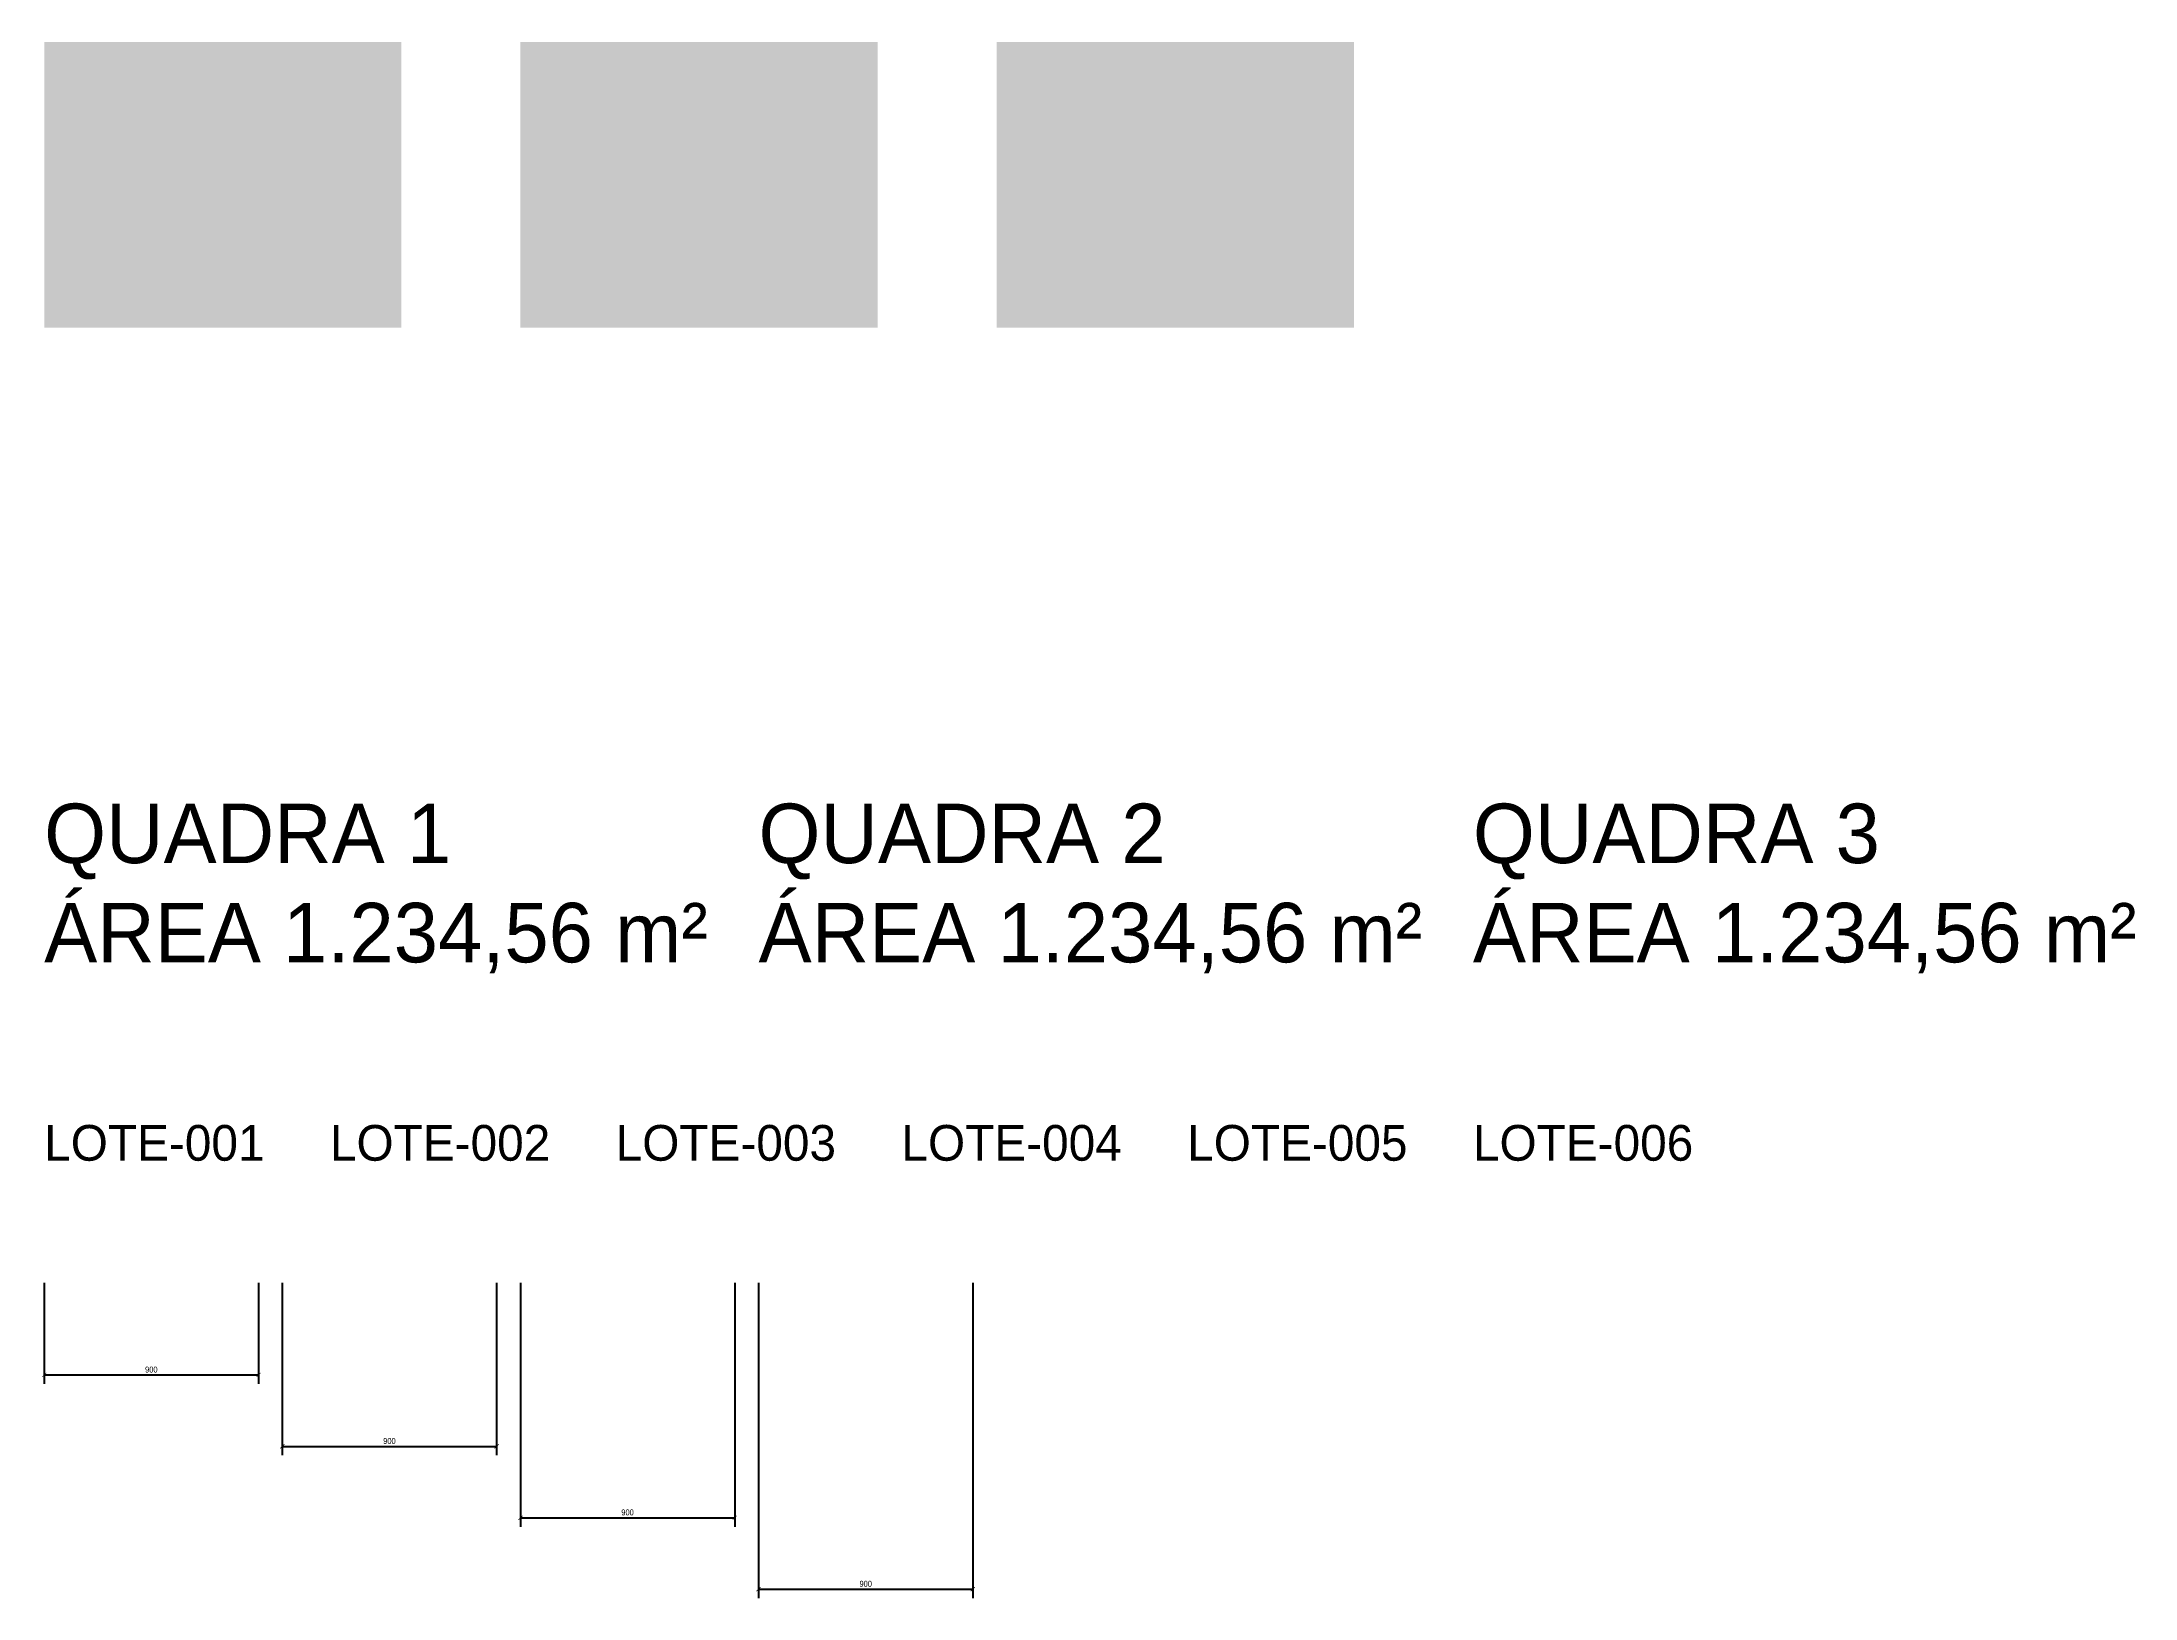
# Model space of a CAD drawing. Header units: metres. Extents: x -0.1 to 87.8, y -13.4 to 52.
import ezdxf

# ---------------------------------------------------------------- set-up
doc = ezdxf.new("R2010")
doc.units = ezdxf.units.M
for name, color, linetype in [('COTA', 2, 'Continuous'), ('HACHURA', 4, 'Continuous'), ('ROTULO', 7, 'Continuous')]:
    doc.layers.add(name, color=color, linetype=linetype)
doc.styles.add('OpenSansCondensed-Light', font='OpenSansCondensed-Light.ttf')
doc.dimstyles.new('EZDXF', dxfattribs={"dimtxt": 0.25, "dimasz": 0.175, "dimexe": 0.375, "dimexo": 0.125, "dimgap": 0.1, "dimtad": 1, "dimlfac": 100, "dimzin": 12, "dimdsep": 46, "dimtxsty": 'OpenSansCondensed-Light', "dimblk": 'ARCHTICK', "dimcen": 2.5, "dimazin": 3, "dimtfac": 0.5, "dimtmove": 2, "dimatfit": 3})

# ---------------------------------------------------------------- blocks, each defined once
blk = doc.blocks.new('_ARCHTICK')
at = {"color": 0, "linetype": 'BYBLOCK', "const_width": 0.15}
blk.add_lwpolyline([(-0.5, -0.5), (0.5, 0.5)], dxfattribs=at)

msp = doc.modelspace()

# ---------------------------------------------------------------- hatches: boundary and pattern name
at = {"layer": 'HACHURA'}
for points in [[(0, 40), (15, 40), (15, 52), (0, 52)], [(20, 40), (35, 40), (35, 52), (20, 52)], [(40, 40), (55, 40), (55, 52), (40, 52)]]:
    msp.add_hatch(color=4, dxfattribs=at).paths.add_polyline_path(points)

# ---------------------------------------------------------------- texts
at = {"layer": 'ROTULO'}
for s, p in [('LOTE-001', (0, 5)), ('LOTE-002', (12, 5)), ('LOTE-003', (24, 5)), ('LOTE-004', (36, 5)), ('LOTE-005', (48, 5)), ('LOTE-006', (60, 5))]:
    msp.add_text(s, height=1.5, dxfattribs=at).set_placement(p)
at = {"layer": 'ROTULO', "char_height": 2.5, "attachment_point": 1}
for s, insert in [('QUADRA 1\\PÁREA 1.234,56 m²', (0, 20)), ('QUADRA 2\\PÁREA 1.234,56 m²', (30, 20)), ('QUADRA 3\\PÁREA 1.234,56 m²', (60, 20))]:
    msp.add_mtext(s, dxfattribs=dict(at, insert=insert))

# ---------------------------------------------------------------- dimensions: what is measured, and where the dimension line sits
at = {"layer": 'COTA'}
for base, p1, p2 in [((0, -4), (0, 0), (9, 0)), ((10, -7), (10, 0), (19, 0)), ((20, -10), (20, 0), (29, 0)), ((30, -13), (30, 0), (39, 0))]:
    msp.add_linear_dim(base=base, p1=p1, p2=p2, dimstyle='EZDXF', dxfattribs=at).render()

doc.saveas('drawing.dxf')
